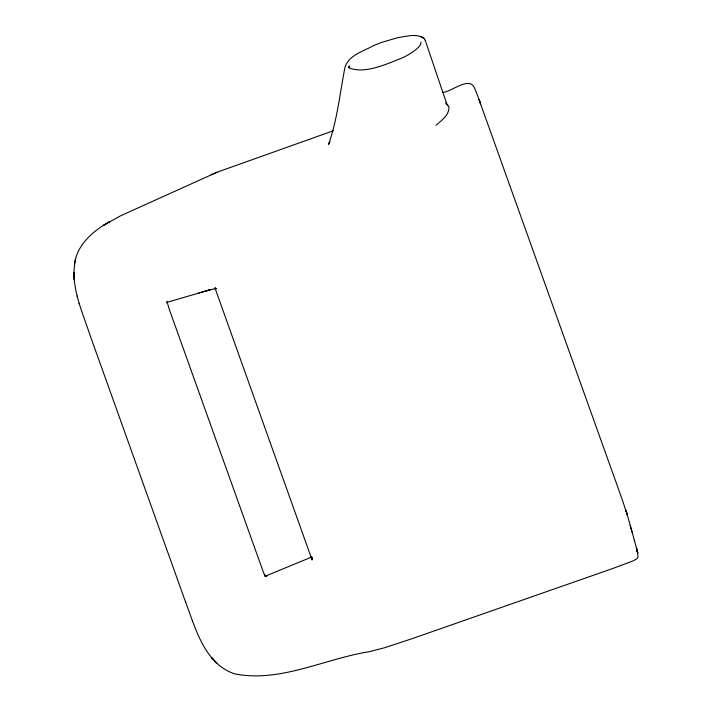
<?xml version="1.0" encoding="UTF-8"?>
<svg xmlns="http://www.w3.org/2000/svg" width="712" height="712" viewBox="0 0 712 712"><rect width="100%" height="100%" fill="white"/><g stroke="black" fill="none" stroke-linecap="round" stroke-linejoin="round"><path stroke-width="1.07" d="M349.281 67.951L349.289 65.931L349.263 67.578M311.847 558.163L311.838 558.902L312.043 557.247L311.892 557.888M442.294 92.373C450.527 92.685 468.763 75.988 474.272 87.514C478.526 97.09 481.561 107.138 485.237 116.937L622.279 499.708L627.815 516.672L636.991 549.922L638.023 556.731L637.106 558.626L632.986 560.958L612.204 568.701L412.097 638.673L384.605 647.742L369.528 651.649C325.384 658.493 279.878 683.066 234.515 673.837C204.326 663.468 195.586 628.296 185.512 601.871L89.881 334.765C81.951 310.53 69.473 284.658 75.721 258.536M74.431 264.713C76.682 244.91 92.996 231.035 109.301 221.815L103.471 225.428L120.39 215.887L217.213 172.153L333.563 130.696M329.976 141.51L328.508 144.474C337.363 119.696 339.918 93.219 344.92 67.498C348.595 55.02 363.885 51.104 373.987 45.434L382.086 42.239L397.919 37.647C406.232 36.517 416.698 32.93 424.103 38.546M435.958 125.276C441.467 120.444 449.486 115.113 448.952 106.844L445.846 102.857L447.768 105.768M310.521 557.558L311.562 557.078L265.175 576.231L266.786 575.937L264.606 575.527L265.861 576.462L263.867 573.445L257.077 554.612L169.75 310.672L167.053 301.924L167.115 303.063L167.284 301.719L166.884 302.662L167.596 301.674L166.857 302.404L210.263 289.722L198.701 292.979M211.09 174.769L217.133 172.224M206.311 290.825L215.887 288.458L214.775 288.422L216.145 288.591L214.988 288.182L216.119 288.841M265.887 576.106L266.786 575.937M423.711 38.065L421.139 36.659M216.653 663.228L211.829 657.915L216.288 662.836M215.015 288.031L215.505 288.6M425.197 40.237L446.736 103.792M423.934 38.279L425.384 40.504M215.033 288.12L312.105 560.033L311.723 557.265M349.129 67.266L348.942 66.794L349.752 68.165C365.603 73.923 386.349 64.178 402.511 57.779C409.382 54.628 421.646 47.143 420.943 42.106M185.512 601.871L185.734 602.468M192.285 620.481L192.507 621.078M634.285 540.194L634.623 541.342M77.163 296.014L77.528 297.313M79.121 303.25L79.477 304.531M630.191 525.278L632.007 531.953M73.932 273.061L74.324 279.798L73.906 272.411M264.9 575.732L264.401 574.744L264.9 575.732M480.556 103.863L479.051 99.618L480.556 103.863M627.299 514.892L626.017 510.762L627.299 514.892M637.587 552.316L636.403 547.786L637.587 552.316M637.302 551.15L636.991 549.922L637.854 553.411L637.302 551.15"/></g></svg>
